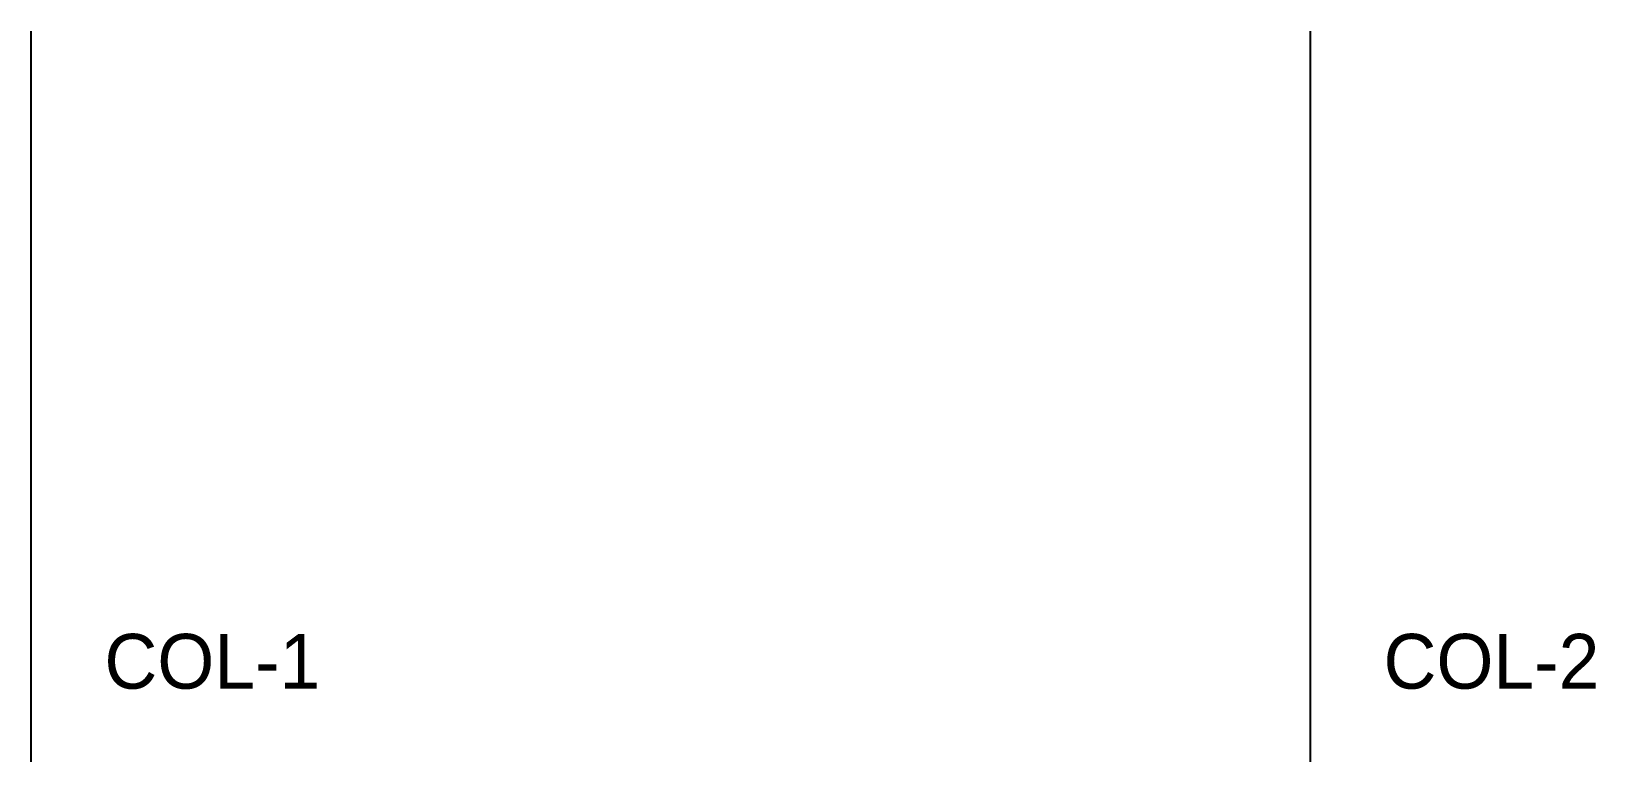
# Model space of a CAD drawing. Header units: metres. Extents: x 0 to 42.8, y 0 to 20.
import ezdxf

# ---------------------------------------------------------------- set-up
doc = ezdxf.new("R2010")
doc.units = ezdxf.units.M
doc.layers.add('NOTES', color=3, linetype='Continuous')
doc.layers.add('STRUCTURAL', color=1, linetype='Continuous')

msp = doc.modelspace()

# ---------------------------------------------------------------- linework, layer by layer
at = {"layer": 'STRUCTURAL'}
for p, q in [((0, 0), (0, 20)), ((35, 0), (35, 20))]:
    msp.add_line(p, q, dxfattribs=at)

# ---------------------------------------------------------------- texts
at = {"layer": 'NOTES'}
for s, p in [('COL-1', (2, 2)), ('COL-2', (37, 2))]:
    msp.add_text(s, height=1.5, dxfattribs=at).set_placement(p)

doc.saveas('drawing.dxf')
